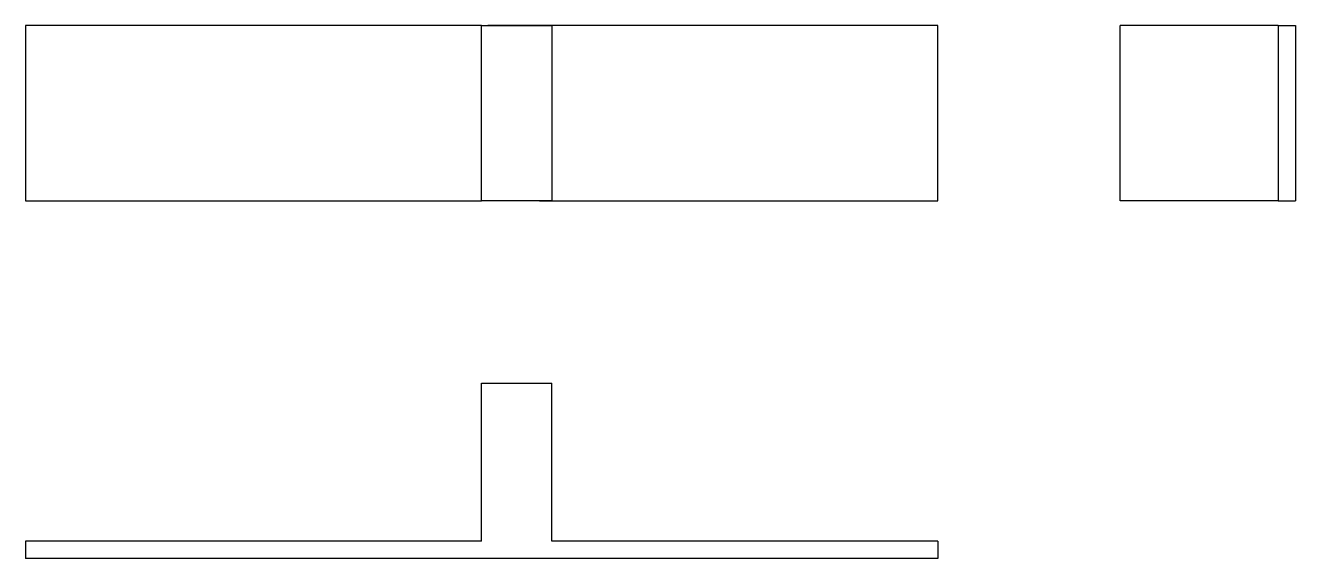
# Model space of a CAD drawing. Extents: x 0 to 1.98, y 0 to 0.83.
import ezdxf

# ---------------------------------------------------------------- set-up
doc = ezdxf.new("R2010")
doc.units = 0
doc.linetypes.add('HIDDEN', pattern=[0.070973, 0.047339, -0.023634])
for name, color, linetype in [('FRONT', 7, 'CONTINUOUS'), ('FRONT_HID', 7, 'HIDDEN'), ('LEFT', 7, 'CONTINUOUS'), ('TOP', 7, 'CONTINUOUS')]:
    doc.layers.add(name, color=color, linetype=linetype)

msp = doc.modelspace()

# ---------------------------------------------------------------- linework, layer by layer
at = {"layer": 'FRONT'}
for p, q in [((0, 0.829831), (0, 0.55686)), ((0.709723, 0.829831), (0, 0.829831)), ((0.709723, 0.55686), (0.709723, 0.829831)), ((0.709723, 0.829831), (0.818912, 0.829831)), ((1.419447, 0.829831), (0.818912, 0.829831)), ((0.818912, 0.829831), (0.818912, 0.55686)), ((1.419447, 0.55686), (1.419447, 0.829831)), ((0, 0.55686), (0.709723, 0.55686)), ((0.818912, 0.55686), (0.709723, 0.55686)), ((0.818912, 0.55686), (1.419447, 0.55686))]:
    msp.add_line(p, q, dxfattribs=at)
at = {"layer": 'FRONT_HID', "linetype": 'HIDDEN'}
for p, q in [((1.419447, 0.829831), (0, 0.829831)), ((0, 0.55686), (1.419447, 0.55686))]:
    msp.add_line(p, q, dxfattribs=at)
at = {"layer": 'LEFT'}
for p, q in [((1.703336, 0.55686), (1.703336, 0.829831)), ((1.94901, 0.829831), (1.703336, 0.829831)), ((1.94901, 0.829831), (1.976307, 0.829831)), ((1.94901, 0.829831), (1.94901, 0.55686)), ((1.976307, 0.829831), (1.976307, 0.55686)), ((1.94901, 0.55686), (1.703336, 0.55686)), ((1.94901, 0.55686), (1.976307, 0.55686))]:
    msp.add_line(p, q, dxfattribs=at)
at = {"layer": 'TOP'}
for p, q in [((0.709723, 0.027297), (0.709723, 0.272971)), ((0.709723, 0.272971), (0.818912, 0.272971)), ((0.818912, 0.027297), (0.818912, 0.272971)), ((0, 0.027297), (0, 0)), ((0.709723, 0.027297), (0, 0.027297)), ((1.419447, 0.027297), (0.818912, 0.027297)), ((1.419447, 0.027297), (1.419447, 0)), ((1.419447, 0), (0, 0))]:
    msp.add_line(p, q, dxfattribs=at)

doc.saveas('drawing.dxf')
